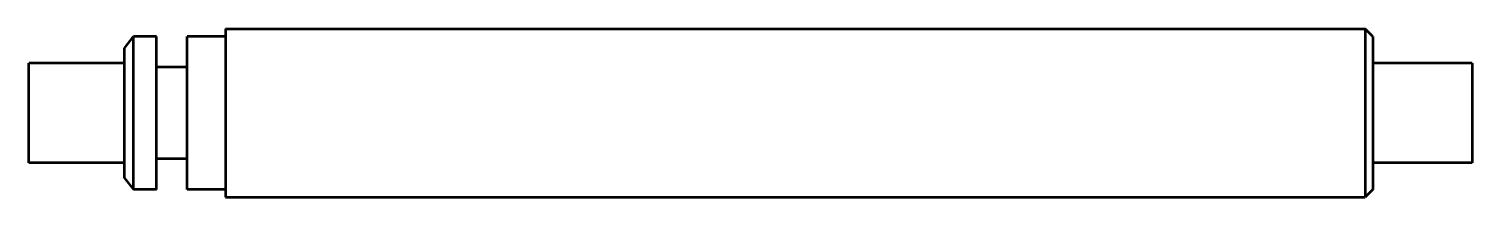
# Model space of a CAD drawing. Header units: millimetres. Extents: x 3625 to 3814, y -32 to -10.
import ezdxf

# ---------------------------------------------------------------- set-up
doc = ezdxf.new("R2010")
doc.units = ezdxf.units.MM
doc.layers.add('main-VIS', color=7, linetype='Continuous', lineweight=50)

msp = doc.modelspace()

# ---------------------------------------------------------------- linework, layer by layer
at = {"layer": 'main-VIS'}
for p, q in [((3637.84, -12.18), (3639.04, -10.68)), ((3639.04, -30.68), (3639.04, -10.68)), ((3642.04, -10.68), (3639.04, -10.68)), ((3642.04, -30.68), (3642.04, -10.68)), ((3646.04, -30.68), (3646.04, -10.68)), ((3651.04, -10.68), (3646.04, -10.68)), ((3651.04, -9.68), (3651.04, -31.68)), ((3651.04, -9.68), (3800.04, -9.68)), ((3800.04, -9.68), (3800.04, -31.68)), ((3801.04, -10.68), (3800.04, -9.68)), ((3801.04, -10.68), (3801.04, -30.68)), ((3637.84, -29.18), (3637.84, -12.18)), ((3625.34, -27.18), (3625.34, -14.18)), ((3637.84, -14.18), (3625.34, -14.18)), ((3646.04, -14.68), (3642.04, -14.68)), ((3814.04, -14.18), (3801.04, -14.18)), ((3814.04, -14.18), (3814.04, -27.18)), ((3637.84, -27.18), (3625.34, -27.18)), ((3646.04, -26.68), (3642.04, -26.68)), ((3814.04, -27.18), (3801.04, -27.18)), ((3637.84, -29.18), (3639.04, -30.68)), ((3642.04, -30.68), (3639.04, -30.68)), ((3651.04, -30.68), (3646.04, -30.68)), ((3651.04, -31.68), (3800.04, -31.68)), ((3801.04, -30.68), (3800.04, -31.68))]:
    msp.add_line(p, q, dxfattribs=at)

doc.saveas('drawing.dxf')
